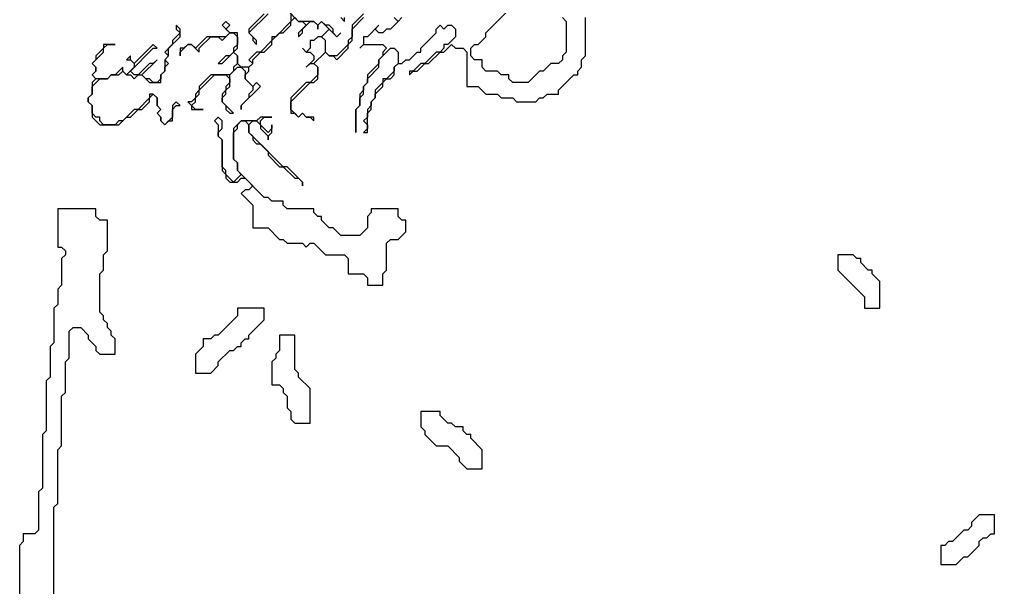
# Model space of a CAD drawing. Header units: metres. Extents: x 0 to 500, y 0 to 703.
# Drawn here: x 324.12 to 356, y 316.62 to 335.19 of the extents above; entities that cross this region are included whole.
import ezdxf

# ---------------------------------------------------------------- set-up
doc = ezdxf.new("R2010")
doc.units = ezdxf.units.M

msp = doc.modelspace()

# ---------------------------------------------------------------- linework, layer by layer
for points in [[(333, 335.375), (333, 335.125), (332.5, 334.625), (332.375, 334.625), (332.375, 334.5), (332, 334.125), (331.875, 334.125), (331.625, 333.875), (331.75, 333.75), (331.625, 333.625), (331.375, 333.625), (331.25, 333.75), (331.25, 334), (331.125, 334.125), (331.25, 334.25), (331.25, 334.75), (331, 334.75), (330.875, 334.875), (331, 335), (330.875, 335.125), (330.75, 335), (331, 334.75), (330.875, 334.625), (330.25, 334.625), (329.875, 334.25), (329.75, 334.375), (329.625, 334.375), (329.5, 334.25), (329.375, 334.25), (329.375, 334), (329.375, 334.125), (329.625, 334.375), (329.75, 334.375), (330, 334.125), (330, 334.25), (330.375, 334.625), (330.625, 334.625), (330.75, 334.5), (331, 334.75), (331.125, 334.75), (331.25, 334.625), (331.25, 334.375), (331.125, 334.25), (331.125, 334.125), (331, 334), (330.875, 334), (330.625, 333.75), (330.75, 333.75), (331.125, 334.125), (331.25, 334), (331.25, 333.75), (331.125, 333.625), (331.125, 333.5), (331, 333.375), (330.375, 333.375), (330, 333), (330, 332.875), (329.875, 332.75), (329.875, 332.625), (329.75, 332.5), (329.625, 332.5), (329.75, 332.375), (329.75, 332.25), (330.125, 332.25), (329.875, 332.25), (329.75, 332.375), (329.875, 332.5), (329.875, 332.625), (330, 332.75), (330, 332.875), (330.5, 333.375), (330.875, 333.375), (331, 333.25), (331, 333.125), (330.875, 333), (330.875, 332.875), (330.75, 332.75), (330.75, 332.5), (330.875, 332.375), (330.875, 332.25), (331, 332.125), (331.125, 332.125), (330.75, 332.5), (330.75, 332.625), (330.875, 332.75), (330.875, 332.875), (331, 333), (331, 333.375), (331.25, 333.625), (331.375, 333.625), (331.5, 333.5), (331.5, 333.25), (331.75, 333), (331.75, 332.875), (331.625, 332.75), (331.625, 332.625), (331.375, 332.375), (331.375, 332.25), (331.375, 332.375), (332, 333), (331.875, 333.125), (331.75, 333), (331.5, 333.25), (331.5, 333.375), (331.625, 333.5), (331.625, 333.625), (331.75, 333.75), (331.75, 333.875), (332, 334.125), (332.125, 334.125), (332.375, 334.375), (332.375, 334.5), (332.625, 334.75), (332.75, 334.75), (333, 335), (333, 335.125), (333.125, 335.25), (333.25, 335.125), (333.375, 335.125), (333.5, 335), (333.25, 334.75), (333.25, 334.625), (333.375, 334.75), (333.375, 334.875), (333.625, 335.125), (333.75, 335.125), (333.875, 335), (333.875, 334.875), (333.875, 335), (334, 335.125), (334.25, 334.875), (334, 334.625), (333.875, 334.625), (333.75, 334.5), (333.625, 334.5), (333.625, 334.25), (333.5, 334.125), (333.375, 334.25), (333.5, 334.125), (333.625, 334.125), (333.75, 334), (333.75, 333.875), (333.5, 333.625), (333.625, 333.75), (333.75, 333.75), (333.875, 333.625), (333.875, 333.375), (333.625, 333.125), (333.5, 333.125), (333, 332.625), (333, 332.125), (333.125, 332.125), (333.25, 332), (333.375, 332.125), (333.5, 332), (333.625, 332), (333.75, 331.875), (333.75, 332), (333.5, 332), (333.375, 332.125), (333.25, 332), (333, 332.25), (333, 332.5), (333.625, 333.125), (333.75, 333.125), (333.875, 333.25), (333.875, 333.625), (333.75, 333.75), (334.125, 334.125), (334.25, 334), (334.375, 334), (334.5, 333.875), (334.875, 334.25), (334.875, 334.375), (335, 334.5), (335, 334.875), (335.375, 335.25)], [(332.125, 335.375), (331.625, 334.875), (331.625, 334.75), (331.75, 334.625), (331.75, 334.5), (331.875, 334.375), (331.875, 334.5), (331.625, 334.75), (332.25, 335.375)], [(335.375, 335.375), (335, 335), (335, 334.625), (334.875, 334.5), (334.875, 334.375), (334.5, 334), (334.25, 334), (334.125, 334.125), (334.125, 334.5), (334, 334.625), (334.25, 334.875), (334.5, 334.625), (334.625, 334.75), (334.5, 334.625), (334.375, 334.75), (334.375, 334.875), (334.25, 335), (334.125, 335), (334, 335.125), (333.875, 335), (333.75, 335.125), (333.25, 335.125), (332.875, 335.5)], [(341.875, 335.25), (342, 335.125), (342, 334.125), (341.875, 334), (341.875, 333.875), (341.75, 333.75), (341.5, 333.75), (341.25, 333.5), (341.125, 333.5), (340.75, 333.125), (340.25, 333.125), (340.125, 333.25), (340.125, 333.375), (339.875, 333.375), (339.75, 333.5), (339.375, 333.5), (339.25, 333.625), (339.25, 333.875), (339, 333.875), (338.875, 334), (338.875, 334.25), (339, 334.375), (339.125, 334.375), (339.375, 334.625), (339.375, 334.75), (340.125, 335.5)], [(334.625, 335.25), (334.75, 335.125), (334.75, 335.25)], [(336.375, 335.25), (336.5, 335.125), (336.25, 334.875), (336.125, 334.875), (336, 334.75), (335.875, 334.75), (335.75, 334.875), (335.875, 335), (335.5, 334.625), (335.375, 334.625), (335.375, 334.375), (335.25, 334.25), (335.375, 334.375), (336, 334.375), (336.125, 334.25), (336, 334.125), (336, 334), (335.875, 333.875), (335.875, 333.75), (335.5, 333.375), (335.5, 333.125), (335.375, 333), (335.375, 332.875), (335.25, 332.75), (335.25, 332.375), (335.125, 332.25), (335.125, 331.5), (335.125, 332.25), (335.25, 332.375), (335.25, 332.625), (335.375, 332.75), (335.375, 333), (335.5, 333.125), (335.5, 333.25), (335.875, 333.625), (335.875, 333.875), (336.25, 334.25), (336.375, 334.25), (336.5, 334.125), (336.5, 333.75), (336.375, 333.625), (336.375, 333.5), (336.125, 333.25), (336, 333.25), (336, 333.125), (335.75, 332.875), (335.75, 332.625), (335.625, 332.5), (335.625, 332.375), (335.5, 332.25), (335.5, 332), (335.375, 331.875), (335.5, 331.75), (335.5, 331.625), (335.375, 331.5), (335.5, 331.5), (335.5, 332.125), (335.625, 332.25), (335.625, 332.5), (335.75, 332.625), (335.75, 332.75), (336, 333), (336, 333.125), (336.125, 333.25), (336.25, 333.25), (336.375, 333.375), (336.375, 333.625), (336.5, 333.75), (336.625, 333.75), (336.75, 333.875), (336.875, 333.875), (337.125, 334.125), (337.25, 334.125), (337.25, 334.25), (337.75, 334.75), (337.75, 334.875), (337.875, 335), (338, 334.875), (338.125, 335), (338.25, 335), (338.375, 334.875), (338.375, 334.625), (338.125, 334.375), (338, 334.375), (338, 334.25), (337.875, 334.125), (337.75, 334.125), (337.375, 333.75), (337.25, 333.75), (337, 333.5), (336.875, 333.5), (336.875, 333.375), (337, 333.5), (337.125, 333.5), (337.375, 333.75), (337.5, 333.75), (337.875, 334.125), (338, 334.125), (338.25, 334.375), (338.375, 334.25), (338.625, 334.25), (338.75, 334.125), (338.75, 333), (339.125, 333), (339.375, 332.75), (339.75, 332.75), (339.875, 332.625), (340.25, 332.625), (340.375, 332.5), (341, 332.5), (341.125, 332.625), (341.25, 332.625), (341.375, 332.75), (341.75, 332.75), (341.75, 332.875), (342.25, 333.375), (342.375, 333.375), (342.375, 333.5), (342.5, 333.625), (342.5, 333.875), (342.625, 334), (342.625, 335.25)], [(336.625, 335.25), (336.5, 335.125), (336.375, 335.25)], [(325.25, 313.125), (325.25, 319.25), (325.375, 319.375), (325.375, 321.125), (325.5, 321.25), (325.5, 322.875), (325.625, 323), (325.625, 324), (325.75, 324.125), (325.75, 325), (325.875, 325.125), (326.125, 325.125), (326.375, 324.875), (326.375, 324.75), (326.625, 324.5), (326.625, 324.375), (326.75, 324.25), (327.25, 324.25), (327.25, 324.75), (327.125, 324.875), (327.125, 325), (327, 325.125), (327, 325.25), (326.875, 325.375), (326.875, 325.5), (326.75, 325.625), (326.75, 326.875), (326.875, 327), (326.875, 327.5), (327, 327.625), (327, 328.625), (326.75, 328.625), (326.625, 328.75), (326.625, 329), (325.375, 329), (325.375, 327.75), (325.5, 327.75), (325.625, 327.625), (325.625, 327.5), (325.5, 327.375), (325.5, 326.5), (325.375, 326.375), (325.375, 325.875), (325.25, 325.75), (325.25, 324.625), (325.125, 324.5), (325.125, 323.5), (325, 323.375), (325, 321.75), (324.875, 321.625), (324.875, 319.875), (324.75, 319.75), (324.75, 318.5), (324.625, 318.375), (324.25, 318.375), (324.25, 318.125), (324.125, 318), (324.125, 313)]]:
    msp.add_lwpolyline(points)
for points in [[(329.25, 335), (329.25, 334.875), (329.375, 334.75), (329.125, 334.5), (329.125, 334.375), (328.875, 334.125), (329, 334), (328.875, 333.875), (328.875, 333.5), (328.75, 333.375), (328.75, 333.25), (328.625, 333.125), (328.5, 333.125), (328.375, 333.25), (328.25, 333.25), (328.125, 333.375), (328.625, 333.875), (328.5, 333.75), (328.375, 333.75), (328, 333.375), (327.875, 333.375), (327.75, 333.5), (328.5, 334.25), (328.625, 334.25), (328.5, 334.375), (327.875, 333.75), (327.75, 333.875), (327.75, 334), (327.625, 333.875), (327.75, 333.875), (327.875, 333.75), (327.875, 333.625), (327.625, 333.375), (327.5, 333.5), (327.5, 333.625), (327.25, 333.375), (327.125, 333.375), (327, 333.25), (326.625, 333.25), (326.5, 333.375), (326.625, 333.5), (326.625, 333.625), (326.5, 333.75), (326.875, 334.125), (326.875, 334.25), (327, 334.375), (327.25, 334.375), (326.875, 334.375), (326.875, 334.25), (326.625, 334), (326.625, 333.875), (326.5, 333.75), (326.625, 333.625), (326.625, 333.5), (326.5, 333.375), (326.625, 333.25), (326.5, 333.125), (326.5, 332.75), (326.375, 332.625), (326.375, 332.5), (326.5, 332.375), (326.5, 332), (326.75, 331.75), (327.375, 331.75), (327.625, 332), (327.75, 332), (328, 332.25), (328.125, 332.25), (328.375, 332.5), (328.375, 332.625), (328.5, 332.75), (328.625, 332.625), (328.625, 332.375), (328.75, 332.25), (328.625, 332.125), (328.75, 332), (328.75, 331.875), (328.875, 331.75), (329, 331.875), (329.125, 331.875), (329.125, 332.25), (329.25, 332.375), (329.375, 332.375), (329.25, 332.5), (329.125, 332.375), (329.125, 332), (328.875, 331.75), (328.75, 331.875), (328.75, 332), (328.625, 332.125), (328.75, 332.25), (328.625, 332.375), (328.625, 332.625), (328.5, 332.75), (328.375, 332.75), (328.375, 332.625), (328, 332.25), (327.875, 332.25), (327.5, 331.875), (327.375, 331.875), (327.25, 331.75), (326.875, 331.75), (326.75, 331.875), (326.75, 332), (326.625, 332), (326.5, 332.125), (326.5, 332.375), (326.375, 332.5), (326.375, 332.625), (326.5, 332.75), (326.5, 333), (326.75, 333.25), (327, 333.25), (327.125, 333.375), (327.375, 333.375), (327.5, 333.5), (327.625, 333.375), (327.75, 333.375), (327.875, 333.25), (328, 333.375), (328.125, 333.375), (328.375, 333.125), (328.75, 333.125), (328.75, 333.375), (328.875, 333.5), (328.875, 333.625), (329, 333.75), (328.875, 333.875), (329, 334), (329, 334.25), (329.375, 334.625), (329.375, 334.875)], [(330.625, 332), (330.5, 331.875), (330.625, 331.75), (330.625, 331.375), (330.75, 331.25), (330.75, 330.25), (330.875, 330.125), (330.875, 330), (331, 329.875), (331.25, 329.875), (331.375, 330), (331.5, 330), (331.75, 329.75), (331.625, 329.625), (331.5, 329.625), (331.375, 329.5), (331.75, 329.125), (331.75, 328.375), (332.25, 328.375), (332.625, 328), (332.75, 328), (332.875, 327.875), (333.375, 327.875), (333.5, 327.75), (333.625, 327.875), (333.75, 327.875), (334.125, 327.5), (334.75, 327.5), (334.875, 327.375), (334.875, 326.875), (335.375, 326.875), (335.5, 326.75), (335.5, 326.5), (336, 326.5), (336, 326.875), (336.125, 327), (336.125, 327.875), (336.25, 328), (336.5, 328), (336.75, 328.25), (336.75, 328.625), (336.625, 328.625), (336.5, 328.75), (336.5, 329), (335.625, 329), (335.625, 328.875), (335.5, 328.75), (335.5, 328.375), (335.25, 328.125), (334.625, 328.125), (334.375, 328.375), (334.25, 328.375), (334, 328.625), (334, 328.75), (333.875, 328.75), (333.75, 328.875), (333.75, 329), (332.875, 329), (332.75, 329.125), (332.75, 329.25), (332.375, 329.25), (332.25, 329.375), (332.125, 329.375), (331.25, 330.25), (331.25, 330.5), (331.125, 330.625), (331.125, 331.5), (331.25, 331.625), (331.25, 331.75), (331.375, 331.875), (331.5, 331.875), (331.625, 331.75), (331.625, 331.5), (331.75, 331.375), (331.75, 331.25), (331.875, 331.125), (332, 331.125), (332.25, 330.875), (332.25, 330.75), (332.625, 330.375), (332.75, 330.375), (333.125, 330), (333.25, 330), (333.375, 329.875), (333.375, 329.75), (333.375, 329.875), (332.875, 330.375), (332.75, 330.375), (331.625, 331.5), (331.625, 331.75), (331.75, 331.875), (331.875, 331.875), (332, 331.75), (332, 331.625), (332.25, 331.375), (332.25, 331.25), (332.25, 331.375), (332.375, 331.5), (332.375, 331.75), (332.375, 331.625), (332.25, 331.5), (332, 331.75), (332, 331.875), (332.125, 332), (332.375, 332), (332, 332), (331.875, 331.875), (331.375, 331.875), (331.125, 331.625), (331.125, 330.625), (331.25, 330.5), (331.25, 330.25), (331.375, 330.125), (331.125, 329.875), (330.875, 330.125), (330.875, 330.25), (330.75, 330.375), (330.75, 331.25), (330.625, 331.375), (330.625, 331.5), (330.75, 331.625), (330.75, 331.875)], [(350.875, 327.5), (350.875, 327), (351.75, 326.125), (351.75, 325.75), (352.25, 325.75), (352.25, 326.625), (352, 326.875), (352, 327), (351.875, 327), (351.625, 327.25), (351.625, 327.375), (351.5, 327.375), (351.375, 327.5)], [(331.25, 325.75), (331.25, 325.5), (330.625, 324.875), (330.5, 324.875), (330.375, 324.75), (330.125, 324.75), (330.125, 324.5), (329.875, 324.25), (329.875, 323.625), (330.375, 323.625), (330.625, 323.875), (330.625, 324), (331, 324.375), (331.125, 324.375), (331.25, 324.5), (331.375, 324.5), (331.375, 324.625), (331.5, 324.75), (331.625, 324.75), (331.625, 324.875), (332.125, 325.375), (332.125, 325.75)], [(332.625, 324.875), (332.625, 324.375), (332.5, 324.25), (332.5, 324.125), (332.375, 324), (332.375, 323.25), (332.625, 323.25), (332.75, 323.125), (332.75, 323), (332.875, 322.875), (332.875, 322.5), (333, 322.375), (333, 322.125), (333.125, 322), (333.625, 322), (333.625, 323.125), (333.25, 323.5), (333.25, 323.625), (333.125, 323.75), (333.125, 324.875)], [(337.25, 322.375), (337.25, 321.875), (337.375, 321.75), (337.375, 321.625), (337.75, 321.25), (338.125, 321.25), (338.5, 320.875), (338.5, 320.75), (338.75, 320.5), (339.25, 320.5), (339.25, 321.125), (338.875, 321.5), (338.875, 321.625), (338.75, 321.625), (338.625, 321.75), (338.625, 321.875), (338.375, 321.875), (338.25, 322), (338.125, 322), (337.875, 322.25), (337.875, 322.375)], [(355.5, 319), (355.25, 318.75), (355.25, 318.625), (355.125, 318.5), (355, 318.5), (354.625, 318.125), (354.5, 318.125), (354.375, 318), (354.25, 318), (354.25, 317.375), (354.75, 317.375), (355, 317.625), (355.125, 317.625), (355.5, 318), (355.5, 318.125), (355.625, 318.25), (355.75, 318.25), (355.875, 318.375), (356, 318.375), (356, 319)]]:
    msp.add_lwpolyline(points, close=True)

doc.saveas('drawing.dxf')
